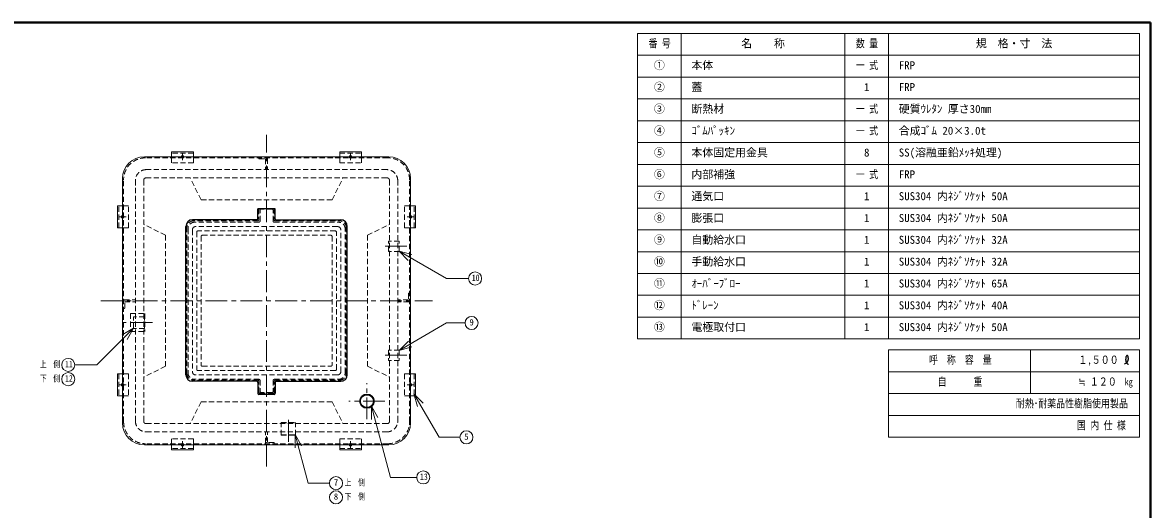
# Model space of a CAD drawing. Units: millimetres at full size, sheet at 1:20; details may follow other scales. Extents: x -4246 to 3854, y -2700 to 2920.
# Drawn here: x -1314 to 3854, y 689 to 2920 of the extents above; entities that cross this region are included whole.
import ezdxf
from ezdxf.enums import TextEntityAlignment as Align

# ---------------------------------------------------------------- set-up
doc = ezdxf.new("R2010")
doc.units = ezdxf.units.MM
doc.header["$LTSCALE"] = 20
doc.linetypes.add('CHAIN1', pattern=[8, 5, -1, 1, -1])
doc.linetypes.add('DASHED1', pattern=[1.8, 1.2, -0.6])
doc.layers.add('0-0', color=7, linetype='Continuous', lineweight=9)
doc.styles.add('ＭＳ ゴシック', font='')
doc.styles.get('ＭＳ ゴシック').set_extended_font_data('MS Gothic')

msp = doc.modelspace()

# ---------------------------------------------------------------- linework, layer by layer
at = {"layer": '0-0', "color": 1, "lineweight": 40}
for p, q in [((3854.4, 2920.49), (-4245.6, 2920.49)), ((3854.4, -2699.51), (3854.4, 2920.49))]:
    msp.add_line(p, q, dxfattribs=at)
at = {"layer": '0-0', "color": 3, "lineweight": 18}
for p, q in [((1504.4, 1470.49), (1504.4, 2870.49)), ((3804.4, 2870.49), (1504.4, 2870.49)), ((1704.4, 1470.49), (1704.4, 2870.49)), ((2454.4, 1470.49), (2454.4, 2870.49)), ((2654.4, 1470.49), (2654.4, 2870.49)), ((3804.4, 1470.49), (3804.4, 2870.49)), ((3804.4, 2770.49), (1504.4, 2770.49)), ((3804.4, 2670.49), (1504.4, 2670.49)), ((3804.4, 2570.49), (1504.4, 2570.49)), ((3804.4, 2470.49), (1504.4, 2470.49)), ((3804.4, 2370.49), (1504.4, 2370.49)), ((3804.4, 2270.49), (1504.4, 2270.49)), ((3804.4, 2170.49), (1504.4, 2170.49)), ((3804.4, 2070.49), (1504.4, 2070.49)), ((3804.4, 1970.49), (1504.4, 1970.49)), ((3804.4, 1870.49), (1504.4, 1870.49)), ((3804.4, 1770.49), (1504.4, 1770.49)), ((3804.4, 1670.49), (1504.4, 1670.49)), ((3804.4, 1570.49), (1504.4, 1570.49)), ((3804.4, 1470.49), (1504.4, 1470.49)), ((3804.4, 1420.49), (2654.4, 1420.49)), ((2654.4, 1020.49), (2654.4, 1420.49)), ((3304.4, 1220.49), (3304.4, 1420.49)), ((3804.4, 1020.49), (3804.4, 1420.49)), ((3804.4, 1320.49), (2654.4, 1320.49)), ((3804.4, 1220.49), (2654.4, 1220.49)), ((3804.4, 1120.49), (2654.4, 1120.49)), ((3804.4, 1020.49), (2654.4, 1020.49))]:
    msp.add_line(p, q, dxfattribs=at)
at = {"layer": '0-0', "color": 4, "linetype": 'CHAIN1'}
for p, q in [((-195.6, 885.49), (-195.6, 2405.49)), ((-580.6, 2289.49), (-580.6, 2321.49)), ((189.4, 2289.49), (189.4, 2321.49)), ((-839.6, 2030.49), (-871.6, 2030.49)), ((448.4, 2030.49), (480.4, 2030.49)), ((447.55, 1895.49), (327.55, 1895.49)), ((-955.6, 1645.49), (564.4, 1645.49)), ((-718.82, 1545.49), (-853.82, 1545.49)), ((447.55, 1395.49), (327.55, 1395.49)), ((-839.6, 1260.49), (-871.6, 1260.49)), ((264.4, 1102.99), (264.4, 1267.99)), ((448.4, 1260.49), (480.4, 1260.49)), ((346.9, 1185.49), (181.9, 1185.49)), ((-95.6, 999.7), (-95.6, 1117.28)), ((-580.6, 1001.49), (-580.6, 969.49)), ((189.4, 1001.49), (189.4, 969.49))]:
    msp.add_line(p, q, dxfattribs=at)
at = {"layer": '0-0', "color": 4}
for p, q in [((-530.6, 2327.99), (-630.6, 2327.99)), ((-630.6, 2305.49), (-630.6, 2327.99)), ((-530.6, 2305.49), (-530.6, 2327.99)), ((139.4, 2327.99), (239.4, 2327.99)), ((139.4, 2305.49), (139.4, 2327.99)), ((239.4, 2305.49), (239.4, 2327.99)), ((-878.1, 1980.49), (-878.1, 2080.49)), ((-855.6, 2080.49), (-878.1, 2080.49)), ((464.4, 2080.49), (486.9, 2080.49)), ((486.9, 1980.49), (486.9, 2080.49)), ((-855.6, 1980.49), (-878.1, 1980.49)), ((464.4, 1980.49), (486.9, 1980.49)), ((-878.1, 1310.49), (-878.1, 1210.49)), ((-855.6, 1310.49), (-878.1, 1310.49)), ((464.4, 1310.49), (486.9, 1310.49)), ((486.9, 1310.49), (486.9, 1210.49)), ((-855.6, 1210.49), (-878.1, 1210.49)), ((464.4, 1210.49), (486.9, 1210.49)), ((-630.6, 985.49), (-630.6, 962.99)), ((-530.6, 985.49), (-530.6, 962.99)), ((139.4, 985.49), (139.4, 962.99)), ((239.4, 985.49), (239.4, 962.99)), ((-530.6, 962.99), (-630.6, 962.99)), ((139.4, 962.99), (239.4, 962.99))]:
    msp.add_line(p, q, dxfattribs=at)
at = {"layer": '0-0', "lineweight": 18}
for p, q in [((-755.6, 2305.49), (364.4, 2305.49)), ((-855.6, 1085.49), (-855.6, 2205.49)), ((464.4, 2205.49), (464.4, 1085.49)), ((411.34, 1873), (453.77, 1830.58)), ((411.34, 1873), (469.29, 1857.47)), ((411.34, 1873), (628.84, 1747.43)), ((729.61, 1747.43), (628.84, 1747.43)), ((-805.02, 1519.95), (-973.54, 1351.43)), ((-805.02, 1519.95), (-856.98, 1489.95)), ((-805.02, 1519.95), (-835.02, 1467.99)), ((411.78, 1418.18), (629.15, 1543.68)), ((713.83, 1543.68), (629.15, 1543.68)), ((411.78, 1418.18), (454.2, 1460.61)), ((411.78, 1418.18), (469.73, 1433.71)), ((-1074.24, 1351.43), (-973.54, 1351.43)), ((479.89, 1218.97), (495.42, 1161.01)), ((479.89, 1218.97), (522.31, 1176.54)), ((479.89, 1218.97), (594.86, 1019.83)), ((284.71, 1161.84), (314.71, 1109.88)), ((284.71, 1161.84), (284.71, 1101.84)), ((284.71, 1161.84), (372, 836.06)), ((-755.6, 985.49), (364.4, 985.49)), ((-65.05, 1032.09), (-65.05, 972.09)), ((-65.05, 1032.09), (-35.05, 980.12)), ((-65.05, 1032.09), (-5.47, 809.73)), ((690.08, 1019.83), (594.86, 1019.83)), ((492.27, 836.06), (372, 836.06)), ((92.46, 809.73), (-5.47, 809.73))]:
    msp.add_line(p, q, dxfattribs=at)
at = {"layer": '0-0', "color": 4, "linetype": 'DASHED1'}
for p, q in [((359.4, 2300.49), (-750.6, 2300.49)), ((-530.6, 2321.99), (-630.6, 2321.99)), ((-630.6, 2277.99), (-630.6, 2305.49)), ((-530.6, 2277.99), (-630.6, 2277.99)), ((-530.6, 2277.99), (-530.6, 2305.49)), ((-230.6, 2296.99), (-230.6, 2300.49)), ((-229.1, 2295.49), (-197.1, 2295.49)), ((-200.6, 2295.49), (-200.6, 2246.5)), ((-190.6, 2297.49), (-190.6, 2246.5)), ((139.4, 2321.99), (239.4, 2321.99)), ((139.4, 2277.99), (139.4, 2305.49)), ((139.4, 2277.99), (239.4, 2277.99)), ((239.4, 2277.99), (239.4, 2305.49)), ((355.4, 2246.5), (-746.61, 2246.5)), ((-850.6, 1090.49), (-850.6, 2200.49)), ((-796.61, 1094.49), (-796.61, 2196.5)), ((-758.61, 2198.5), (-758.61, 1092.49)), ((-748.61, 2208.5), (357.4, 2208.5)), ((-495.6, 2108.5), (-545.6, 2208.5)), ((104.4, 2108.5), (154.4, 2208.5)), ((367.4, 2198.5), (367.4, 1092.49)), ((405.4, 1094.49), (405.4, 2196.5)), ((459.4, 1090.49), (459.4, 2200.49)), ((-872.1, 1980.49), (-872.1, 2080.49)), ((-828.1, 2080.49), (-855.6, 2080.49)), ((-828.1, 1980.49), (-828.1, 2080.49)), ((-495.6, 2108.5), (104.4, 2108.5)), ((436.9, 1980.49), (436.9, 2080.49)), ((436.9, 2080.49), (464.4, 2080.49)), ((480.9, 1980.49), (480.9, 2080.49)), ((-828.1, 1980.49), (-855.6, 1980.49)), ((-658.61, 1945.49), (-758.61, 1995.49)), ((267.4, 1945.49), (367.4, 1995.49)), ((436.9, 1980.49), (464.4, 1980.49)), ((-658.61, 1345.49), (-658.61, 1945.49)), ((362.55, 1871.99), (362.55, 1918.99)), ((412.55, 1918.99), (362.55, 1918.99)), ((412.55, 1871.99), (412.55, 1918.99)), ((412.55, 1871.99), (362.55, 1871.99)), ((454.4, 1678.99), (454.4, 1646.99)), ((455.9, 1680.49), (459.4, 1680.49)), ((-847.1, 1610.49), (-850.6, 1610.49)), ((-847.6, 1650.49), (-796.61, 1650.49)), ((-845.6, 1611.99), (-845.6, 1643.99)), ((-845.6, 1640.49), (-796.61, 1640.49)), ((454.4, 1650.49), (405.4, 1650.49)), ((456.4, 1640.49), (405.4, 1640.49)), ((-818.82, 1586.49), (-753.82, 1586.49)), ((-818.82, 1586.49), (-818.82, 1504.49)), ((-805.6, 1518.99), (-805.6, 1571.99)), ((-755.58, 1571.99), (-805.6, 1571.99)), ((-755.58, 1518.99), (-755.58, 1571.99)), ((-753.82, 1586.49), (-753.82, 1504.49)), ((-818.82, 1504.49), (-753.82, 1504.49)), ((-755.58, 1518.99), (-805.6, 1518.99)), ((362.55, 1418.99), (362.55, 1371.99)), ((412.55, 1418.99), (362.55, 1418.99)), ((412.55, 1418.99), (412.55, 1371.99)), ((-658.61, 1345.49), (-758.61, 1295.49)), ((412.55, 1371.99), (362.55, 1371.99)), ((-872.1, 1310.49), (-872.1, 1210.49)), ((-828.1, 1310.49), (-855.6, 1310.49)), ((-828.1, 1310.49), (-828.1, 1210.49)), ((436.9, 1310.49), (436.9, 1210.49)), ((436.9, 1310.49), (464.4, 1310.49)), ((480.9, 1310.49), (480.9, 1210.49)), ((-828.1, 1210.49), (-855.6, 1210.49)), ((436.9, 1210.49), (464.4, 1210.49)), ((-495.6, 1182.49), (-545.6, 1082.49)), ((104.4, 1182.49), (-495.6, 1182.49)), ((104.4, 1182.49), (154.4, 1082.49)), ((-128.1, 1029.7), (-128.1, 1087.28)), ((-128.1, 1087.28), (-63.1, 1087.28)), ((-128.1, 1085.7), (-63.1, 1085.7)), ((-63.1, 1029.7), (-63.1, 1087.28)), ((357.4, 1082.49), (-748.61, 1082.49)), ((-746.61, 1044.49), (355.4, 1044.49)), ((-200.6, 993.49), (-200.6, 1044.49)), ((-190.6, 995.49), (-190.6, 1044.49)), ((359.4, 990.49), (-750.6, 990.49)), ((-530.6, 1012.99), (-630.6, 1012.99)), ((-630.6, 1012.99), (-630.6, 985.49)), ((-530.6, 1012.99), (-530.6, 985.49)), ((-162.1, 995.49), (-194.1, 995.49)), ((-160.6, 993.99), (-160.6, 990.49)), ((-128.1, 1031.28), (-63.1, 1031.28)), ((-128.1, 1029.7), (-63.1, 1029.7)), ((139.4, 1012.99), (239.4, 1012.99)), ((139.4, 1012.99), (139.4, 985.49)), ((239.4, 1012.99), (239.4, 985.49)), ((-530.6, 968.99), (-630.6, 968.99)), ((139.4, 968.99), (239.4, 968.99))]:
    msp.add_line(p, q, dxfattribs=at)
at = {"layer": '0-0', "color": 5, "lineweight": 25}
for p, q in [((-240.6, 2016.49), (-535.6, 2016.49)), ((-235.6, 2021.49), (-235.6, 2066.49)), ((-155.6, 2066.49), (-235.6, 2066.49)), ((-155.6, 2021.49), (-155.6, 2066.49)), ((-150.6, 2016.49), (144.4, 2016.49)), ((-565.6, 1306.49), (-565.6, 1986.49)), ((174.4, 1306.49), (174.4, 1986.49)), ((-240.6, 1276.49), (-535.6, 1276.49)), ((-235.6, 1271.49), (-235.6, 1221.49)), ((-155.6, 1271.49), (-155.6, 1221.49)), ((-150.6, 1276.49), (144.4, 1276.49)), ((-160.6, 1216.49), (-230.6, 1216.49))]:
    msp.add_line(p, q, dxfattribs=at)
at = {"layer": '0-0', "linetype": 'DASHED1', "lineweight": 18}
for p, q in [((-230.6, 2066.49), (-230.6, 2016.49)), ((-225.6, 2010.49), (-225.6, 2060.49)), ((-170.6, 2065.49), (-220.6, 2065.49)), ((-165.6, 2010.49), (-165.6, 2060.49)), ((-160.6, 2066.49), (-160.6, 2016.49)), ((-560.6, 1311.49), (-560.6, 1981.49)), ((-555.6, 1975.49), (-555.6, 1315.49)), ((-535.6, 1970.49), (-535.6, 1320.49)), ((-235.6, 2011.49), (-530.6, 2011.49)), ((-230.6, 2005.49), (-525.6, 2005.49)), ((129.4, 1985.49), (-520.6, 1985.49)), ((119.4, 1965.49), (-510.6, 1965.49)), ((-160.6, 2005.49), (134.4, 2005.49)), ((-155.6, 2011.49), (139.4, 2011.49)), ((144.4, 1320.49), (144.4, 1970.49)), ((164.4, 1315.49), (164.4, 1975.49)), ((169.4, 1311.49), (169.4, 1981.49)), ((-515.6, 1960.49), (-515.6, 1330.49)), ((-495.6, 1940.49), (-495.6, 1350.49)), ((-490.6, 1945.49), (99.4, 1945.49)), ((104.4, 1940.49), (104.4, 1350.49)), ((124.4, 1330.49), (124.4, 1960.49)), ((-490.6, 1345.49), (99.4, 1345.49)), ((129.4, 1305.49), (-520.6, 1305.49)), ((119.4, 1325.49), (-510.6, 1325.49)), ((-235.6, 1281.49), (-530.6, 1281.49)), ((-230.6, 1285.49), (-525.6, 1285.49)), ((-230.6, 1226.49), (-230.6, 1276.49)), ((-225.6, 1280.49), (-225.6, 1230.49)), ((-165.6, 1280.49), (-165.6, 1230.49)), ((-160.6, 1285.49), (134.4, 1285.49)), ((-160.6, 1226.49), (-160.6, 1276.49)), ((-155.6, 1281.49), (139.4, 1281.49)), ((-165.6, 1221.49), (-225.6, 1221.49)), ((-170.6, 1225.49), (-220.6, 1225.49))]:
    msp.add_line(p, q, dxfattribs=at)
at = {"layer": '0-0', "color": 4, "linetype": 'DASHED1'}
msp.add_lwpolyline([(267.4, 1945.49), (267.4, 1345.49), (367.4, 1295.49)], dxfattribs=at)
at = {"layer": '0-0', "color": 5, "lineweight": 25}
for points in [[(3734.83, 1355.12), (3735.85, 1355.7), (3737.59, 1356.72), (3739.32, 1357.76), (3741.03, 1358.84), (3742.69, 1359.98), (3744.32, 1361.2), (3745.23, 1361.94), (3745.91, 1362.52), (3747.03, 1363.56), (3748.1, 1364.66), (3749.09, 1365.82), (3750, 1367.04), (3750.79, 1368.32), (3751.2, 1369.1), (3751.5, 1369.73), (3751.94, 1370.85), (3752.31, 1372.01), (3752.61, 1373.18), (3752.84, 1374.37), (3753.01, 1375.57), (3753.08, 1376.26), (3753.13, 1376.98), (3753.19, 1378.22), (3753.2, 1379.46), (3753.18, 1380.7), (3753.14, 1381.95), (3753.1, 1383.2), (3753.08, 1383.94), (3753.06, 1384.71), (3753.01, 1386.04), (3752.9, 1387.36), (3752.69, 1388.66), (3752.34, 1389.92), (3751.79, 1391.12), (3751.37, 1391.78), (3751.1, 1392.14), (3750.58, 1392.72), (3750, 1393.23), (3749.37, 1393.66)], [(3749.37, 1393.66), (3748.71, 1393.97), (3748.02, 1394.14), (3747.62, 1394.17), (3747.29, 1394.15), (3746.72, 1394.02), (3746.16, 1393.8), (3745.63, 1393.5), (3745.12, 1393.14), (3744.64, 1392.72), (3744.38, 1392.46), (3744.03, 1392.06), (3743.49, 1391.32), (3743.04, 1390.54), (3742.67, 1389.73), (3742.37, 1388.88), (3742.12, 1388.02), (3741.99, 1387.52), (3741.86, 1386.88), (3741.66, 1385.79), (3741.51, 1384.68), (3741.39, 1383.57), (3741.29, 1382.46), (3741.19, 1381.35), (3741.14, 1380.7), (3741.08, 1379.92), (3740.97, 1378.59), (3740.87, 1377.26), (3740.82, 1375.92), (3740.82, 1374.6), (3740.89, 1373.27), (3740.97, 1372.51), (3741.07, 1371.85), (3741.29, 1370.72), (3741.58, 1369.59), (3741.93, 1368.48), (3742.32, 1367.39), (3742.75, 1366.31), (3743.02, 1365.69), (3743.22, 1365.24)], [(3743.22, 1365.24), (3743.57, 1364.48), (3743.94, 1363.73), (3744.33, 1362.99), (3744.73, 1362.25), (3745.15, 1361.51), (3745.41, 1361.09), (3745.71, 1360.59), (3746.26, 1359.75), (3746.84, 1358.93), (3747.47, 1358.16), (3748.14, 1357.45), (3748.88, 1356.81), (3749.33, 1356.48), (3749.72, 1356.23), (3750.42, 1355.86), (3751.15, 1355.53), (3751.91, 1355.24), (3752.68, 1354.98), (3753.47, 1354.74), (3753.93, 1354.61)]]:
    msp.add_lwpolyline(points, dxfattribs=at)
at = {"layer": '0-0', "lineweight": 18}
for centre in [(759.61, 1747.43), (743.83, 1543.68), (-1104.24, 1351.43), (-1104.24, 1286.43), (720.08, 1019.83), (122.46, 809.73), (522.27, 836.06), (122.46, 744.73)]:
    msp.add_circle(centre, 30, dxfattribs=at)
at = {"layer": '0-0', "color": 5, "lineweight": 25}
for radius in [32.5, 29.7]:
    msp.add_circle((264.4, 1185.49), radius, dxfattribs=at)
at = {"layer": '0-0', "lineweight": 18}
for centre, start, end in [((-755.6, 2205.49), 90, 180), ((364.4, 2205.49), 0, 90), ((-755.6, 1085.49), 180, 270), ((364.4, 1085.49), 270, 0)]:
    msp.add_arc(centre, 100, start, end, dxfattribs=at)
at = {"layer": '0-0', "color": 4, "linetype": 'DASHED1'}
for centre, radius, start, end in [((-750.6, 2200.49), 100, 90, 180), ((-580.6, 2305.49), 6, 180, 0), ((-229.1, 2296.99), 1.5, 180, 270), ((-197.1, 2293.99), 1.5, 0, 90), ((-193.6, 2297.49), 3, 0, 90), ((189.4, 2305.49), 6, 180, 0), ((359.4, 2200.49), 100, 0, 90), ((-746.61, 2196.5), 50, 90, 180), ((355.4, 2196.5), 50, 0, 90), ((-748.61, 2198.5), 10, 90, 180), ((357.4, 2198.5), 10, 0, 90), ((-855.6, 2030.49), 6, 270, 90), ((464.4, 2030.49), 6, 90, 270), ((455.9, 1678.99), 1.5, 90, 180), ((-847.6, 1647.49), 3, 90, 180), ((-847.1, 1611.99), 1.5, 270, 0), ((-844.1, 1643.99), 1.5, 90, 180), ((452.9, 1646.99), 1.5, 270, 0), ((456.4, 1643.49), 3, 270, 0), ((-855.6, 1260.49), 6, 270, 90), ((464.4, 1260.49), 6, 90, 270), ((-750.6, 1090.49), 100, 180, 270), ((-746.61, 1094.49), 50, 180, 270), ((-748.61, 1092.49), 10, 180, 270), ((355.4, 1094.49), 50, 270, 0), ((357.4, 1092.49), 10, 270, 0), ((359.4, 1090.49), 100, 270, 0), ((-580.6, 985.49), 6, 0, 180), ((-197.6, 993.49), 3, 180, 270), ((-194.1, 996.99), 1.5, 180, 270), ((-162.1, 993.99), 1.5, 0, 90), ((189.4, 985.49), 6, 0, 180)]:
    msp.add_arc(centre, radius, start, end, dxfattribs=at)
at = {"layer": '0-0', "color": 4}
for centre, start, end in [((-580.6, 2305.49), 0, 180), ((189.4, 2305.49), 0, 180), ((-855.6, 2030.49), 90, 270), ((464.4, 2030.49), 270, 90), ((-855.6, 1260.49), 90, 270), ((464.4, 1260.49), 270, 90), ((-580.6, 985.49), 180, 0), ((189.4, 985.49), 180, 0)]:
    msp.add_arc(centre, 6, start, end, dxfattribs=at)
at = {"layer": '0-0', "color": 5, "lineweight": 25}
for centre, radius, start, end in [((-535.6, 1986.49), 30, 90, 180), ((-240.6, 2021.49), 5, 270, 0), ((-150.6, 2021.49), 5, 180, 270), ((144.4, 1986.49), 30, 0, 90), ((-535.6, 1306.49), 30, 180, 270), ((144.4, 1306.49), 30, 270, 0), ((-240.6, 1271.49), 5, 0, 90), ((-150.6, 1271.49), 5, 90, 180), ((-230.6, 1221.49), 5, 180, 270), ((-160.6, 1221.49), 5, 270, 0)]:
    msp.add_arc(centre, radius, start, end, dxfattribs=at)
at = {"layer": '0-0', "linetype": 'DASHED1', "lineweight": 18}
for centre, radius, start, end in [((-235.6, 2016.49), 5, 270, 0), ((-220.6, 2060.49), 5, 90, 180), ((-170.6, 2060.49), 5, 0, 90), ((-155.6, 2016.49), 5, 180, 270), ((-530.6, 1981.49), 30, 90, 180), ((-525.6, 1975.49), 30, 90, 180), ((-520.6, 1970.49), 15, 90, 180), ((-510.6, 1960.49), 5, 90, 180), ((-230.6, 2010.49), 5, 270, 0), ((-160.6, 2010.49), 5, 180, 270), ((119.4, 1960.49), 5, 0, 90), ((129.4, 1970.49), 15, 0, 90), ((134.4, 1975.49), 30, 0, 90), ((139.4, 1981.49), 30, 0, 90), ((-490.6, 1940.49), 5, 90, 180), ((99.4, 1940.49), 5, 0, 90), ((-490.6, 1350.49), 5, 180, 270), ((99.4, 1350.49), 5, 270, 0), ((-530.6, 1311.49), 30, 180, 270), ((-525.6, 1315.49), 30, 180, 270), ((-520.6, 1320.49), 15, 180, 270), ((-510.6, 1330.49), 5, 180, 270), ((119.4, 1330.49), 5, 270, 0), ((129.4, 1320.49), 15, 270, 0), ((134.4, 1315.49), 30, 270, 0), ((139.4, 1311.49), 30, 270, 0), ((-235.6, 1276.49), 5, 0, 90), ((-230.6, 1280.49), 5, 0, 90), ((-160.6, 1280.49), 5, 90, 180), ((-155.6, 1276.49), 5, 90, 180), ((-225.6, 1226.49), 5, 180, 270), ((-220.6, 1230.49), 5, 180, 270), ((-170.6, 1230.49), 5, 270, 0), ((-165.6, 1226.49), 5, 270, 0)]:
    msp.add_arc(centre, radius, start, end, dxfattribs=at)

# ---------------------------------------------------------------- texts
at = {"layer": '0-0', "style": 'ＭＳ ゴシック'}
for s, height, width, p in [('番 号', 36.66, 0.8, (1554.4, 2795.49)), ('数 量', 36.66, 0.8, (2504.4, 2795.49)), ('一 式', 36.66, 0.8, (2504.4, 2695.49)), ('一 式', 36.66, 0.8, (2504.4, 2495.49)), ('一 式', 36.66, 0.8, (2504.4, 2395.49)), ('一 式', 36.66, 0.8, (2504.4, 2195.49)), ('10', 29.33, 0.75, (744.61, 1727.43)), ('呼\u3000称\u3000容\u3000量', 36.66, 0.8, (2839.4, 1345.49)), ('上\u3000側', 29.33, 0.75, (-1234.24, 1331.43)), ('11', 29.33, 0.75, (-1119.24, 1331.43)), ('１,５００', 36.66, 0.8, (3524.4, 1345.49)), ('下\u3000側', 29.33, 0.75, (-1234.24, 1266.43)), ('12', 29.33, 0.75, (-1119.24, 1266.43)), ('自\u3000\u3000\u3000重', 36.66, 0.8, (2879.4, 1245.49)), ('≒ １２０', 36.66, 0.8, (3524.4, 1245.49)), ('kg', 32.99, 0.8, (3736.06, 1247.99)), ('耐熱･耐薬品性樹脂使用製品', 36.66, 0.8, (3237.73, 1145.49)), ('国 内 仕 様', 36.66, 0.8, (3517.73, 1045.49)), ('上\u3000側', 29.33, 0.75, (162.46, 789.73)), ('13', 29.33, 0.75, (507.27, 816.06)), ('下\u3000側', 29.33, 0.75, (162.46, 724.73))]:
    msp.add_text(s, height=height, dxfattribs=dict(at, width=width)).set_placement(p, align=Align.BOTTOM_LEFT)
for s, height, p in [('名\u3000\u3000称', 36.66, (1979.4, 2795.49)), ('規\u3000格・寸\u3000法', 36.66, (3054.4, 2795.49)), ('①', 36.66, (1579.4, 2695.49)), ('本体', 36.66, (1751.06, 2695.49)), ('FRP', 36.66, (2701.06, 2695.49)), ('②', 36.66, (1579.4, 2595.49)), ('蓋', 36.66, (1751.06, 2595.49)), ('1', 36.66, (2541.9, 2595.49)), ('FRP', 36.66, (2701.06, 2595.49)), ('③', 36.66, (1579.4, 2495.49)), ('断熱材', 36.66, (1751.06, 2495.49)), ('硬質ｳﾚﾀﾝ 厚さ30mm', 36.66, (2701.06, 2495.49)), ('④', 36.66, (1579.4, 2395.49)), ('ｺﾞﾑﾊﾟｯｷﾝ', 36.66, (1751.06, 2395.49)), ('合成ｺﾞﾑ 20×3.0t', 36.66, (2701.06, 2395.49)), ('⑤', 36.66, (1579.4, 2295.49)), ('本体固定用金具', 36.66, (1751.06, 2295.49)), ('8', 36.66, (2541.9, 2295.49)), ('SS(溶融亜鉛ﾒｯｷ処理)', 36.66, (2701.06, 2295.49)), ('⑥', 36.66, (1579.4, 2195.49)), ('内部補強', 36.66, (1751.06, 2195.49)), ('FRP', 36.66, (2701.06, 2195.49)), ('⑦', 36.66, (1579.4, 2095.49)), ('通気口', 36.66, (1751.06, 2095.49)), ('1', 36.66, (2541.9, 2095.49)), ('SUS304 内ﾈｼﾞｿｹｯﾄ 50A', 36.66, (2701.06, 2095.49)), ('⑧', 36.66, (1579.4, 1995.49)), ('膨張口', 36.66, (1751.06, 1995.49)), ('1', 36.66, (2541.9, 1995.49)), ('SUS304 内ﾈｼﾞｿｹｯﾄ 50A', 36.66, (2701.06, 1995.49)), ('⑨', 36.66, (1579.4, 1895.49)), ('自動給水口', 36.66, (1751.06, 1895.49)), ('1', 36.66, (2541.9, 1895.49)), ('SUS304 内ﾈｼﾞｿｹｯﾄ 32A', 36.66, (2701.06, 1895.49)), ('⑩', 36.66, (1579.4, 1795.49)), ('手動給水口', 36.66, (1751.06, 1795.49)), ('1', 36.66, (2541.9, 1795.49)), ('SUS304 内ﾈｼﾞｿｹｯﾄ 32A', 36.66, (2701.06, 1795.49)), ('⑪', 36.66, (1579.4, 1695.49)), ('ｵｰﾊﾞｰﾌﾞﾛｰ', 36.66, (1751.06, 1695.49)), ('1', 36.66, (2541.9, 1695.49)), ('SUS304 内ﾈｼﾞｿｹｯﾄ 65A', 36.66, (2701.06, 1695.49)), ('⑫', 36.66, (1579.4, 1595.49)), ('ﾄﾞﾚｰﾝ', 36.66, (1751.06, 1595.49)), ('1', 36.66, (2541.9, 1595.49)), ('SUS304 内ﾈｼﾞｿｹｯﾄ 40A', 36.66, (2701.06, 1595.49)), ('9', 29.33, (733.83, 1523.68)), ('⑬', 36.66, (1579.4, 1495.49)), ('電極取付口', 36.66, (1751.06, 1495.49)), ('1', 36.66, (2541.9, 1495.49)), ('SUS304 内ﾈｼﾞｿｹｯﾄ 50A', 36.66, (2701.06, 1495.49)), ('5', 29.33, (710.08, 999.83)), ('7', 29.33, (112.46, 789.73)), ('8', 29.33, (112.46, 724.73))]:
    msp.add_text(s, height=height, dxfattribs=at).set_placement(p, align=Align.BOTTOM_LEFT)

doc.saveas('drawing.dxf')
